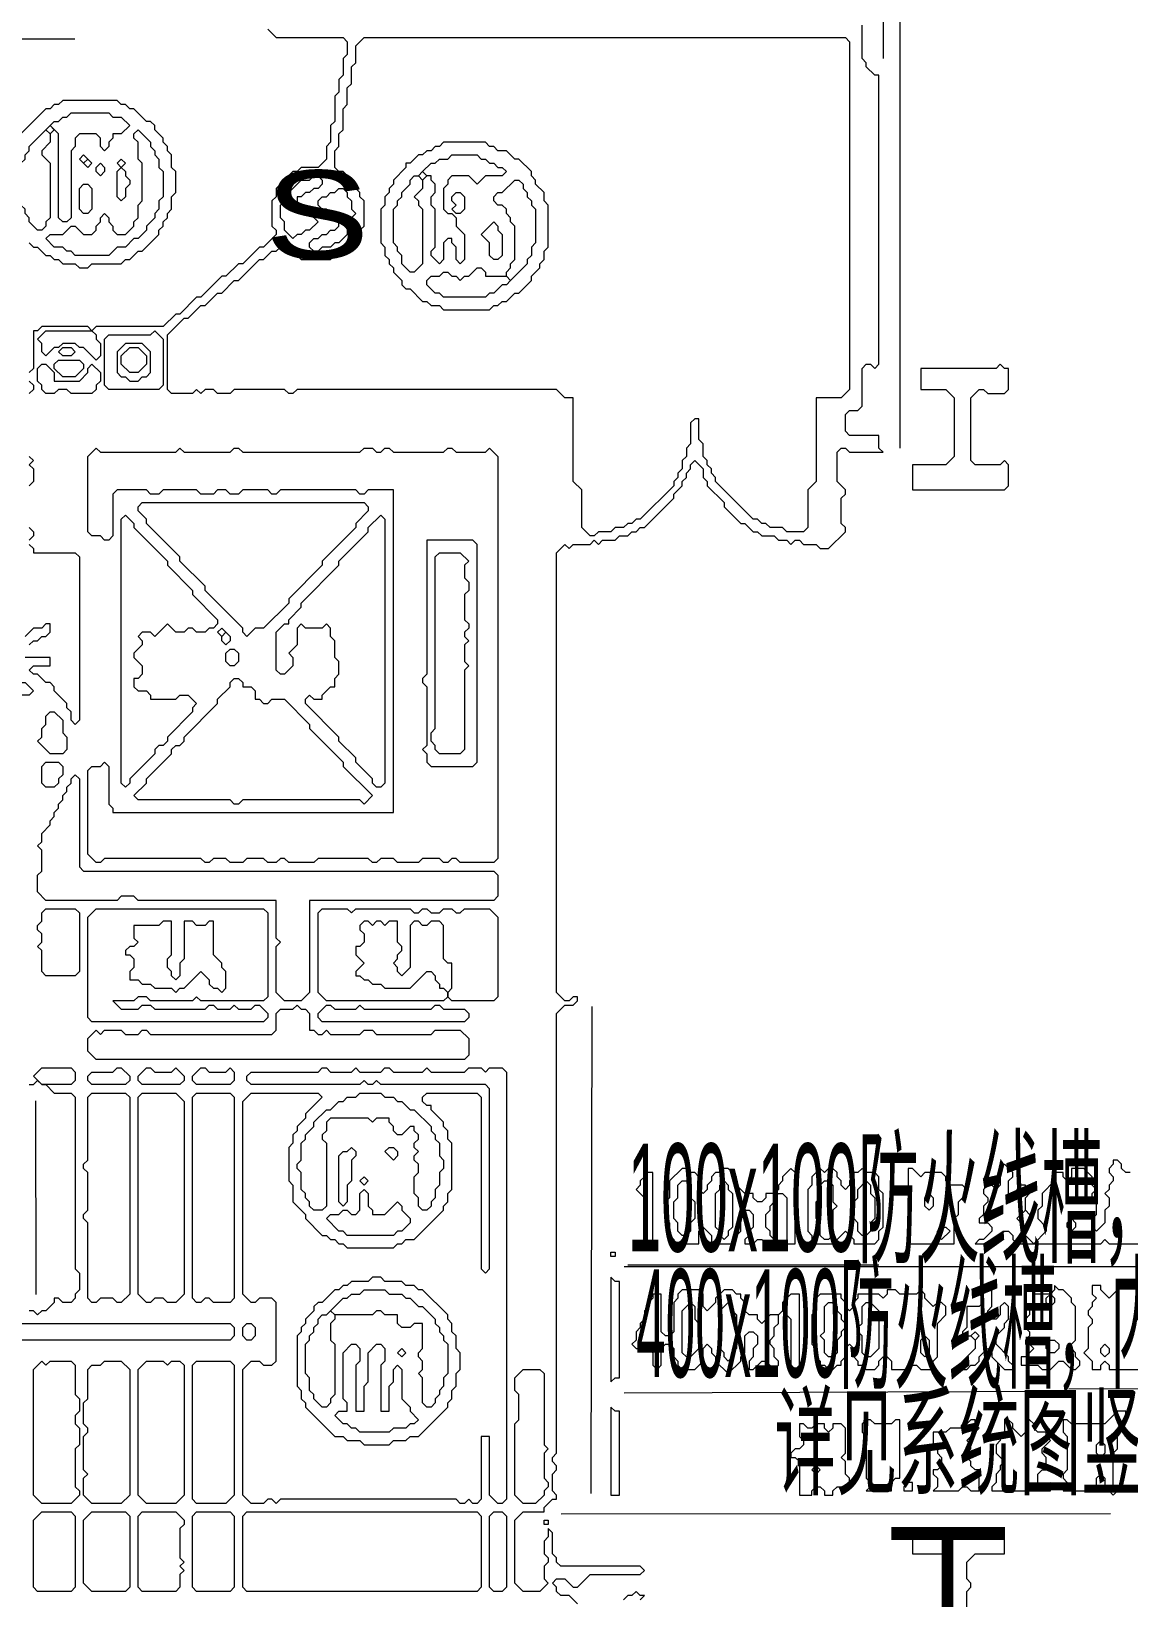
# Model space of a CAD drawing. Extents: x 20 to 3943, y 20 to 2783.
# Drawn here: x 2741.5 to 3003.7, y 1467.5 to 1841.5 of the extents above; entities that cross this region are included whole.
import ezdxf

# ---------------------------------------------------------------- set-up
doc = ezdxf.new("R2010")
doc.units = 0
for name, color, linetype, lineweight in [('OCR_TEXT', 6, 'Continuous', 0), ('RESIDUAL_GRAPHIC', 3, 'Continuous', 0), ('TRACE_STRAIGHT', 5, 'Continuous', 0), ('TRACE_TEXT_SYMBOL', 6, 'Continuous', 0)]:
    doc.layers.add(name, color=color, linetype=linetype, lineweight=lineweight)
doc.styles.add('wqy-unicode', font='wqy-unicode.lff')

msp = doc.modelspace()

# ---------------------------------------------------------------- linework, layer by layer
at = {"layer": 'RESIDUAL_GRAPHIC', "color": 3}
for points in [[(2798, 1842), (2800, 1840), (2816, 1840), (2817, 1839), (2817, 1836), (2816, 1835), (2816, 1831), (2815, 1830), (2815, 1827), (2814, 1826), (2814, 1820), (2813, 1819), (2813, 1815), (2812, 1814), (2812, 1811), (2810, 1809), (2806, 1809), (2805, 1808), (2804, 1808), (2800, 1804), (2800, 1802), (2799, 1801), (2799, 1795), (2800, 1794), (2800, 1793), (2797, 1790), (2796, 1790), (2792, 1786), (2791, 1786), (2788, 1783), (2787, 1783), (2782, 1778)], [(2936, 1731), (2936, 1732), (2934, 1734), (2934, 1741), (2935, 1742), (2936, 1742), (2937, 1741), (2945, 1741), (2944, 1742), (2944, 1745), (2937, 1745), (2936, 1746), (2936, 1750), (2937, 1751), (2939, 1751), (2940, 1752), (2940, 1761), (2941, 1762), (2942, 1762), (2943, 1761), (2944, 1762), (2944, 1831), (2943, 1831), (2941, 1833), (2941, 1834), (2940, 1835), (2940, 1843)], [(2782, 1755), (2781, 1756), (2780, 1755), (2775, 1755), (2774, 1756), (2774, 1769), (2778, 1773), (2779, 1773), (2782, 1776), (2783, 1776), (2786, 1779), (2787, 1779), (2790, 1782), (2791, 1782), (2796, 1787), (2797, 1787), (2799, 1789), (2800, 1789), (2801, 1790), (2802, 1790), (2804, 1788), (2805, 1788), (2806, 1787), (2813, 1787), (2814, 1788), (2816, 1788), (2818, 1790), (2818, 1791), (2820, 1793), (2820, 1794), (2821, 1795), (2821, 1801), (2820, 1802), (2820, 1803), (2819, 1804), (2819, 1805), (2816, 1808), (2815, 1808), (2814, 1809), (2814, 1813), (2815, 1814), (2815, 1817), (2816, 1818), (2816, 1823), (2817, 1824), (2817, 1828), (2818, 1829), (2818, 1833), (2819, 1834), (2819, 1838), (2821, 1840)], [(2821, 1840), (2936, 1840), (2937, 1839), (2937, 1756), (2935, 1754), (2929, 1754), (2929, 1734), (2927, 1732), (2927, 1723), (2926, 1722), (2922, 1722), (2921, 1723), (2918, 1723), (2917, 1724), (2916, 1724), (2915, 1725), (2914, 1725), (2905, 1734), (2905, 1735), (2904, 1736), (2904, 1737), (2903, 1738), (2903, 1739), (2902, 1740), (2902, 1743), (2901, 1744), (2901, 1749), (2900, 1749), (2899, 1748), (2899, 1743), (2898, 1742), (2898, 1740), (2897, 1739), (2897, 1737), (2896, 1736), (2896, 1735), (2895, 1734), (2895, 1733), (2887, 1725), (2886, 1725), (2885, 1724), (2884, 1724), (2883, 1723), (2881, 1723), (2880, 1722), (2877, 1722), (2876, 1721), (2875, 1721), (2873, 1723), (2873, 1732), (2871, 1734), (2871, 1754), (2869, 1754), (2867, 1756), (2805, 1756), (2804, 1755), (2803, 1755), (2802, 1756), (2790, 1756), (2789, 1755), (2786, 1755), (2785, 1756), (2783, 1756), (2782, 1755)], [(2782, 1778), (2781, 1778), (2777, 1774), (2776, 1774), (2773, 1771), (2757, 1771), (2756, 1770), (2755, 1771), (2744, 1771), (2743, 1770), (2742, 1770), (2742, 1761), (2741, 1760)], [(2741, 1758), (2742, 1757), (2742, 1756), (2741, 1755)], [(2741, 1740), (2742, 1739), (2741, 1738), (2742, 1737), (2742, 1734), (2741, 1733)], [(2757, 1742), (2758, 1741), (2776, 1741), (2777, 1742), (2778, 1741), (2789, 1741), (2790, 1742), (2791, 1742), (2792, 1741), (2820, 1741), (2821, 1742), (2823, 1742), (2824, 1741), (2825, 1741), (2826, 1742), (2827, 1742), (2828, 1741), (2840, 1741), (2841, 1742), (2842, 1742), (2843, 1741), (2850, 1741), (2851, 1742), (2853, 1740), (2853, 1644), (2852, 1643), (2844, 1643), (2843, 1644), (2842, 1644), (2841, 1643), (2840, 1643), (2839, 1644), (2835, 1644), (2834, 1643), (2829, 1643), (2828, 1644), (2825, 1644), (2824, 1643), (2823, 1643), (2822, 1644), (2810, 1644), (2809, 1643), (2803, 1643), (2802, 1644), (2801, 1644), (2800, 1643), (2798, 1643), (2797, 1644), (2793, 1644), (2792, 1643), (2789, 1643), (2788, 1644), (2785, 1644), (2784, 1643), (2783, 1643), (2782, 1644), (2759, 1644), (2758, 1643), (2757, 1643), (2755, 1645), (2755, 1665), (2756, 1666), (2758, 1666), (2759, 1667)], [(2759, 1667), (2760, 1666), (2760, 1657), (2761, 1656), (2761, 1655), (2828, 1655), (2828, 1732), (2822, 1732), (2821, 1731), (2820, 1731), (2819, 1732), (2801, 1732), (2800, 1731), (2799, 1731), (2798, 1732), (2792, 1732), (2791, 1731), (2789, 1731), (2788, 1732), (2786, 1732), (2785, 1731), (2782, 1731), (2781, 1732), (2773, 1732), (2772, 1731), (2770, 1731), (2769, 1732), (2762, 1732), (2761, 1731), (2761, 1721), (2760, 1720), (2759, 1720), (2758, 1721), (2756, 1721), (2755, 1722), (2755, 1740), (2757, 1742)], [(2867, 1498), (2867, 1499), (2866, 1500), (2866, 1501), (2867, 1502), (2867, 1607), (2869, 1609), (2871, 1609), (2872, 1610), (2872, 1611), (2871, 1611), (2870, 1610), (2869, 1610), (2867, 1612), (2867, 1717), (2869, 1719), (2870, 1718), (2871, 1719), (2875, 1719), (2876, 1720), (2877, 1719), (2878, 1720), (2881, 1720), (2882, 1721), (2884, 1721), (2885, 1722), (2886, 1722), (2887, 1723), (2888, 1723), (2895, 1730), (2895, 1731), (2897, 1733), (2897, 1734), (2898, 1735), (2898, 1736), (2899, 1737), (2899, 1738), (2900, 1739), (2902, 1737), (2902, 1735), (2903, 1734), (2903, 1733), (2907, 1729), (2907, 1728), (2911, 1724), (2912, 1724), (2914, 1722), (2915, 1722), (2916, 1721), (2919, 1721), (2920, 1720), (2922, 1720), (2923, 1719), (2924, 1720), (2925, 1720), (2926, 1719), (2929, 1719), (2930, 1718), (2932, 1718), (2936, 1722), (2936, 1723), (2935, 1724), (2935, 1730), (2936, 1731)], [(2741, 1723), (2742, 1722), (2742, 1721), (2741, 1720)], [(2741, 1719), (2742, 1718), (2742, 1717), (2752, 1717), (2753, 1716), (2753, 1677), (2752, 1676), (2751, 1677), (2751, 1679), (2750, 1680), (2750, 1681), (2747, 1684), (2747, 1685), (2746, 1686), (2745, 1686), (2743, 1688), (2742, 1688), (2741, 1689), (2742, 1690), (2746, 1690), (2746, 1692), (2740, 1692)], [(2741, 1695), (2742, 1696), (2743, 1696), (2744, 1697), (2745, 1697), (2746, 1698), (2746, 1700), (2745, 1700), (2744, 1699), (2742, 1699), (2740, 1697)], [(2810, 1631), (2811, 1632), (2817, 1632), (2818, 1631), (2819, 1632), (2832, 1632), (2833, 1631), (2834, 1631), (2835, 1632), (2836, 1632), (2837, 1631), (2839, 1631), (2840, 1632), (2842, 1632), (2843, 1631), (2844, 1631), (2845, 1632), (2851, 1632), (2853, 1630), (2853, 1611), (2852, 1610), (2842, 1610), (2841, 1611), (2841, 1612), (2842, 1613), (2842, 1619), (2841, 1619), (2840, 1620), (2840, 1628), (2839, 1629), (2837, 1629), (2836, 1628), (2835, 1628), (2834, 1629), (2833, 1629), (2832, 1628), (2832, 1618), (2830, 1616), (2829, 1617), (2829, 1618), (2828, 1619), (2829, 1620), (2829, 1621), (2830, 1622), (2830, 1623), (2829, 1624), (2829, 1629), (2827, 1629), (2826, 1628), (2825, 1629), (2824, 1629), (2823, 1628), (2822, 1629), (2821, 1629), (2820, 1628), (2820, 1627), (2821, 1626), (2821, 1624), (2820, 1623), (2819, 1623), (2819, 1621), (2821, 1619), (2819, 1617), (2819, 1616)], [(2819, 1616), (2820, 1616), (2821, 1615), (2822, 1615), (2823, 1614), (2825, 1614), (2826, 1613), (2832, 1613), (2836, 1617), (2837, 1617), (2838, 1616), (2838, 1615), (2839, 1614), (2839, 1613), (2840, 1613), (2841, 1612), (2841, 1611), (2840, 1610), (2812, 1610), (2810, 1612), (2810, 1631)], [(2810, 1593), (2811, 1594), (2812, 1594), (2813, 1593), (2818, 1593), (2819, 1594), (2820, 1593), (2825, 1593), (2826, 1594), (2827, 1594), (2828, 1593), (2835, 1593), (2836, 1594), (2837, 1593), (2845, 1593), (2846, 1594), (2849, 1594), (2850, 1593), (2851, 1594), (2854, 1594), (2855, 1593), (2855, 1491), (2854, 1490), (2853, 1490), (2851, 1492), (2851, 1506), (2849, 1506), (2849, 1491), (2848, 1490), (2847, 1490), (2846, 1491), (2845, 1490), (2844, 1490), (2843, 1491), (2801, 1491), (2800, 1490), (2799, 1491), (2798, 1491), (2797, 1490), (2794, 1490), (2792, 1492), (2792, 1522), (2794, 1524), (2796, 1524), (2797, 1523), (2799, 1523), (2800, 1524), (2800, 1538), (2799, 1539), (2796, 1539), (2795, 1538), (2794, 1538), (2792, 1540), (2792, 1586), (2794, 1588), (2810, 1588), (2811, 1587), (2807, 1583), (2807, 1582), (2805, 1580), (2805, 1579), (2804, 1578), (2804, 1576), (2803, 1575)], [(2741, 1590), (2742, 1590), (2743, 1591), (2744, 1590), (2745, 1590), (2747, 1588), (2751, 1588), (2752, 1587), (2752, 1546), (2753, 1545), (2753, 1541), (2752, 1540), (2752, 1539), (2751, 1538), (2749, 1538), (2748, 1539), (2747, 1539), (2747, 1538), (2745, 1536), (2744, 1536), (2743, 1535), (2742, 1536), (2741, 1536)], [(2803, 1575), (2803, 1567), (2804, 1566), (2804, 1562), (2807, 1559), (2807, 1558), (2811, 1554), (2812, 1554), (2813, 1553), (2814, 1553), (2815, 1552), (2816, 1552), (2817, 1551), (2828, 1551), (2829, 1552), (2830, 1552), (2831, 1553), (2833, 1553), (2840, 1560), (2840, 1561), (2841, 1562), (2841, 1564), (2842, 1565), (2842, 1576), (2841, 1577), (2841, 1579), (2840, 1580), (2840, 1581), (2837, 1584), (2837, 1585), (2836, 1585), (2835, 1586), (2835, 1587), (2836, 1588), (2848, 1588), (2849, 1587), (2849, 1546), (2850, 1545), (2851, 1546), (2851, 1589), (2850, 1590), (2825, 1590), (2824, 1591), (2823, 1590), (2822, 1590), (2821, 1591), (2820, 1590), (2794, 1590), (2793, 1591), (2793, 1592), (2794, 1593), (2810, 1593)], [(2806, 1565), (2806, 1569), (2805, 1570), (2805, 1571), (2806, 1572), (2806, 1576), (2807, 1577), (2807, 1578), (2809, 1580), (2809, 1581), (2812, 1584), (2813, 1584), (2815, 1586), (2816, 1586), (2817, 1587), (2819, 1587)], [(2819, 1587), (2820, 1588), (2825, 1588), (2826, 1587), (2828, 1587), (2829, 1586), (2830, 1586), (2832, 1584), (2833, 1584), (2837, 1580), (2837, 1579), (2838, 1578), (2838, 1577), (2839, 1576), (2839, 1573), (2840, 1572), (2840, 1570), (2839, 1569), (2839, 1566), (2838, 1565), (2838, 1563), (2837, 1562), (2837, 1561), (2836, 1560), (2835, 1560), (2834, 1561), (2834, 1563), (2833, 1564), (2833, 1568), (2834, 1569), (2834, 1571), (2833, 1572), (2833, 1573), (2834, 1574), (2833, 1575), (2833, 1576), (2834, 1577), (2834, 1578), (2833, 1579), (2833, 1580), (2832, 1580), (2830, 1578), (2829, 1578), (2828, 1579), (2828, 1580), (2827, 1581), (2827, 1582), (2824, 1582), (2823, 1581), (2822, 1582), (2813, 1582), (2812, 1581), (2812, 1579), (2811, 1578), (2811, 1577), (2812, 1576), (2812, 1561), (2811, 1560), (2809, 1560), (2808, 1561), (2808, 1562), (2807, 1563), (2807, 1564), (2806, 1565)], [(2739, 1533), (2789, 1533), (2790, 1532), (2790, 1530), (2789, 1529), (2655, 1529)], [(2872, 1466), (2870, 1468), (2868, 1468), (2867, 1469), (2867, 1470), (2866, 1471), (2867, 1472), (2869, 1472), (2871, 1470), (2872, 1470), (2875, 1473), (2887, 1473), (2888, 1474), (2887, 1475), (2868, 1475), (2867, 1476), (2867, 1477), (2866, 1478), (2866, 1483), (2865, 1484), (2865, 1482), (2864, 1481), (2864, 1478), (2865, 1477), (2865, 1476), (2864, 1475), (2864, 1472), (2865, 1471), (2863, 1469), (2859, 1469), (2857, 1471), (2857, 1486), (2859, 1488), (2864, 1488), (2864, 1489), (2866, 1491), (2867, 1491), (2867, 1492), (2866, 1493), (2866, 1497), (2867, 1498)], [(2887, 1467), (2888, 1468), (2887, 1468), (2886, 1469), (2885, 1468), (2884, 1468), (2883, 1467)]]:
    msp.add_lwpolyline(points, dxfattribs=at)
for points in [[(2808, 1806), (2809, 1807), (2810, 1807), (2811, 1806), (2811, 1805), (2810, 1804), (2809, 1804), (2808, 1803), (2807, 1803), (2806, 1802), (2805, 1802), (2805, 1799), (2806, 1799), (2807, 1798), (2808, 1798), (2810, 1796), (2808, 1794), (2807, 1794), (2806, 1793), (2805, 1793), (2804, 1792), (2802, 1794), (2802, 1796), (2801, 1797), (2801, 1800), (2802, 1801), (2802, 1802), (2806, 1806)], [(2814, 1803), (2815, 1804), (2816, 1804), (2817, 1803), (2817, 1802), (2818, 1801), (2818, 1799), (2819, 1798), (2818, 1797), (2818, 1795), (2817, 1794), (2817, 1793), (2815, 1791), (2814, 1791), (2813, 1790), (2811, 1790), (2810, 1789), (2809, 1789), (2808, 1790), (2808, 1791), (2809, 1792), (2810, 1792), (2811, 1793), (2812, 1793), (2813, 1794), (2814, 1794), (2815, 1795), (2815, 1797), (2814, 1798), (2813, 1798), (2812, 1799), (2811, 1799), (2810, 1800), (2810, 1801), (2811, 1802), (2812, 1802), (2813, 1803)], [(2745, 1770), (2756, 1770), (2757, 1769), (2757, 1768), (2758, 1767), (2758, 1764), (2757, 1763), (2754, 1766), (2753, 1766), (2752, 1767), (2749, 1767), (2748, 1766), (2747, 1766), (2745, 1764), (2744, 1765), (2744, 1767), (2743, 1768)], [(2770, 1769), (2771, 1770), (2773, 1768), (2773, 1757), (2772, 1756), (2760, 1756), (2759, 1757), (2759, 1768), (2760, 1769)], [(2748, 1765), (2749, 1766), (2751, 1766), (2752, 1765), (2751, 1764), (2749, 1764)], [(2743, 1761), (2744, 1762), (2745, 1762), (2747, 1760), (2747, 1758), (2753, 1758), (2755, 1760), (2755, 1761), (2756, 1762), (2758, 1760), (2758, 1758), (2757, 1757), (2757, 1756), (2756, 1755), (2751, 1755), (2750, 1756), (2748, 1756), (2747, 1755), (2745, 1755), (2744, 1756), (2744, 1757), (2743, 1758)], [(2747, 1762), (2748, 1763), (2753, 1763), (2754, 1762), (2754, 1761), (2752, 1759), (2749, 1759), (2747, 1761)], [(2767, 1728), (2768, 1729), (2821, 1729), (2822, 1728), (2822, 1727), (2819, 1724), (2819, 1723), (2811, 1715), (2811, 1714), (2803, 1706), (2803, 1705), (2797, 1699), (2795, 1699), (2793, 1697), (2792, 1698), (2792, 1699), (2783, 1708), (2783, 1709), (2777, 1715), (2777, 1716), (2769, 1724), (2769, 1725), (2767, 1727)], [(2763, 1725), (2764, 1726), (2766, 1724), (2766, 1723), (2774, 1715), (2774, 1714), (2780, 1708), (2780, 1707), (2786, 1701), (2786, 1700), (2785, 1699), (2784, 1699), (2783, 1698), (2781, 1698), (2780, 1699), (2779, 1699), (2778, 1698), (2776, 1698), (2774, 1700), (2771, 1697), (2770, 1698), (2768, 1698), (2767, 1697), (2768, 1696), (2768, 1695), (2766, 1693), (2766, 1692), (2768, 1690), (2768, 1688), (2767, 1687), (2766, 1687), (2766, 1685), (2767, 1684), (2769, 1684), (2770, 1683), (2770, 1682), (2776, 1682), (2777, 1683), (2779, 1683), (2781, 1681), (2780, 1680), (2780, 1679), (2774, 1673), (2774, 1672), (2773, 1671), (2772, 1671), (2771, 1670), (2771, 1669), (2765, 1663), (2765, 1662), (2764, 1661), (2763, 1662)], [(2825, 1726), (2826, 1725), (2826, 1662), (2825, 1661), (2824, 1661), (2823, 1662), (2823, 1663), (2819, 1667), (2819, 1668), (2815, 1672), (2815, 1673), (2807, 1681), (2807, 1682), (2808, 1683), (2809, 1682), (2811, 1682), (2811, 1683), (2813, 1685), (2814, 1685), (2814, 1687), (2815, 1688), (2815, 1691), (2814, 1692), (2814, 1696), (2813, 1697), (2813, 1699), (2812, 1700), (2811, 1699), (2807, 1699), (2806, 1700), (2805, 1699), (2805, 1695), (2803, 1693), (2804, 1692), (2804, 1690), (2802, 1688), (2801, 1688), (2800, 1689), (2800, 1698), (2802, 1700), (2803, 1700), (2803, 1701), (2806, 1704), (2806, 1705), (2815, 1714), (2815, 1715), (2822, 1722), (2822, 1723)], [(2786, 1698), (2787, 1699), (2788, 1698), (2787, 1697)], [(2787, 1697), (2788, 1698), (2789, 1697), (2789, 1696), (2788, 1695), (2787, 1696)], [(2788, 1693), (2789, 1694), (2790, 1694), (2791, 1693), (2791, 1691), (2790, 1690), (2789, 1690), (2788, 1691)], [(2736, 1686), (2737, 1687), (2738, 1687), (2739, 1686), (2740, 1686), (2742, 1684), (2741, 1683), (2739, 1683), (2738, 1682), (2736, 1684)], [(2789, 1686), (2790, 1687), (2791, 1687), (2792, 1686), (2792, 1685), (2794, 1685), (2795, 1684), (2795, 1682), (2796, 1682), (2797, 1681), (2798, 1681), (2799, 1682), (2802, 1682), (2808, 1676), (2808, 1675), (2816, 1667), (2816, 1666), (2823, 1659), (2821, 1657), (2820, 1658), (2792, 1658), (2791, 1657), (2790, 1657), (2789, 1658), (2767, 1658), (2766, 1659), (2769, 1662), (2769, 1663), (2775, 1669), (2775, 1670), (2776, 1671), (2777, 1671), (2778, 1672), (2778, 1673), (2786, 1681), (2786, 1682), (2789, 1685)], [(2745, 1678), (2746, 1679), (2747, 1679), (2749, 1677), (2749, 1674), (2750, 1673), (2750, 1670), (2749, 1669), (2746, 1669), (2743, 1672), (2744, 1673), (2744, 1675), (2745, 1676)], [(2744, 1666), (2745, 1667), (2748, 1667), (2749, 1666), (2749, 1664), (2748, 1663), (2748, 1662), (2747, 1661), (2745, 1661), (2744, 1662)], [(2751, 1663), (2752, 1664), (2753, 1663), (2753, 1642), (2754, 1641), (2852, 1641), (2853, 1640), (2853, 1635), (2852, 1634), (2808, 1634), (2808, 1612), (2806, 1610), (2802, 1610), (2800, 1612), (2800, 1623), (2801, 1624), (2800, 1625), (2800, 1634), (2767, 1634), (2766, 1635), (2763, 1635), (2762, 1634), (2745, 1634), (2743, 1636), (2743, 1640), (2744, 1641), (2744, 1646), (2743, 1647), (2744, 1648), (2744, 1650), (2746, 1652), (2746, 1653), (2747, 1654), (2747, 1655), (2748, 1656), (2748, 1657), (2749, 1658), (2749, 1659), (2750, 1660), (2750, 1661), (2751, 1662)], [(2744, 1631), (2745, 1632), (2752, 1632), (2753, 1631), (2753, 1617), (2752, 1616), (2745, 1616), (2744, 1617), (2744, 1622), (2743, 1623), (2744, 1624), (2744, 1626), (2743, 1627), (2743, 1628), (2744, 1629)], [(2757, 1632), (2797, 1632), (2798, 1631), (2798, 1611), (2797, 1610), (2782, 1610), (2781, 1611), (2780, 1610), (2770, 1610), (2769, 1611), (2767, 1611), (2766, 1610), (2761, 1610), (2763, 1608), (2767, 1608), (2768, 1609), (2770, 1609), (2771, 1608), (2783, 1608), (2784, 1609), (2785, 1609), (2786, 1608), (2789, 1608), (2790, 1609), (2791, 1608), (2794, 1608), (2795, 1609), (2796, 1609), (2798, 1607), (2798, 1606), (2797, 1605), (2756, 1605), (2755, 1606), (2755, 1630)], [(2804, 1608), (2805, 1609), (2806, 1608), (2807, 1608), (2808, 1607), (2808, 1603), (2809, 1603), (2810, 1602), (2811, 1602), (2812, 1603), (2813, 1602), (2820, 1602), (2821, 1603), (2823, 1603), (2824, 1602), (2837, 1602), (2838, 1603), (2844, 1603), (2846, 1601), (2846, 1597), (2845, 1596), (2757, 1596), (2755, 1598), (2755, 1601), (2757, 1603), (2758, 1602), (2759, 1603), (2763, 1603), (2764, 1602), (2767, 1602), (2768, 1603), (2769, 1603), (2770, 1602), (2799, 1602), (2800, 1603), (2800, 1607), (2801, 1608)], [(2812, 1609), (2813, 1609), (2814, 1608), (2819, 1608), (2820, 1609), (2821, 1608), (2837, 1608), (2838, 1609), (2839, 1609), (2840, 1608), (2845, 1608), (2846, 1607), (2846, 1606), (2845, 1605), (2811, 1605), (2810, 1606), (2810, 1607)], [(2744, 1594), (2751, 1594), (2752, 1593), (2752, 1591), (2751, 1590), (2744, 1590), (2742, 1592)], [(2761, 1593), (2762, 1594), (2763, 1594), (2765, 1592), (2765, 1591), (2764, 1590), (2756, 1590), (2755, 1591), (2755, 1592), (2756, 1593)], [(2769, 1594), (2770, 1594), (2771, 1593), (2775, 1593), (2776, 1594), (2778, 1592), (2778, 1591), (2777, 1590), (2768, 1590), (2767, 1591), (2767, 1592)], [(2782, 1594), (2783, 1594), (2784, 1593), (2788, 1593), (2789, 1594), (2790, 1593), (2790, 1591), (2789, 1590), (2781, 1590), (2780, 1591), (2780, 1592)], [(2755, 1587), (2756, 1588), (2764, 1588), (2765, 1587), (2765, 1540), (2763, 1538), (2762, 1538), (2761, 1539), (2758, 1539), (2757, 1538), (2756, 1538), (2755, 1539), (2755, 1557), (2754, 1558), (2754, 1559), (2755, 1560), (2755, 1569), (2754, 1570), (2754, 1571), (2755, 1572)], [(2767, 1587), (2768, 1588), (2776, 1588), (2778, 1586), (2778, 1540), (2776, 1538), (2774, 1538), (2773, 1539), (2771, 1539), (2770, 1538), (2769, 1538), (2767, 1540)], [(2780, 1587), (2781, 1588), (2789, 1588), (2790, 1587), (2790, 1539), (2789, 1538), (2785, 1538), (2784, 1539), (2783, 1539), (2782, 1538), (2781, 1538), (2780, 1539)], [(2817, 1574), (2818, 1575), (2819, 1574), (2819, 1573), (2818, 1572), (2818, 1567), (2817, 1566), (2817, 1562), (2816, 1561), (2815, 1562), (2815, 1573), (2816, 1574)], [(2826, 1574), (2827, 1575), (2828, 1575), (2829, 1574), (2829, 1573), (2828, 1572)], [(2820, 1567), (2821, 1568), (2822, 1567), (2821, 1566)], [(2820, 1564), (2821, 1565), (2822, 1564), (2822, 1561), (2823, 1560), (2823, 1559), (2826, 1559), (2829, 1562), (2830, 1561), (2830, 1560), (2832, 1558), (2832, 1557), (2830, 1555), (2829, 1555), (2828, 1554), (2817, 1554), (2816, 1555), (2815, 1555), (2812, 1558), (2813, 1559), (2815, 1559), (2816, 1560), (2817, 1560), (2818, 1559), (2819, 1559), (2820, 1560)], [(2792, 1532), (2793, 1533), (2794, 1533), (2795, 1532), (2795, 1530), (2794, 1529), (2793, 1529), (2792, 1530)], [(2744, 1524), (2745, 1523), (2746, 1524), (2751, 1524), (2752, 1523), (2752, 1516), (2753, 1515), (2753, 1512), (2752, 1511), (2752, 1509), (2753, 1508), (2753, 1504), (2752, 1503), (2752, 1494), (2753, 1493), (2753, 1492), (2751, 1490), (2744, 1490), (2742, 1492), (2742, 1522)], [(2758, 1523), (2759, 1524), (2763, 1524), (2765, 1522), (2765, 1492), (2763, 1490), (2756, 1490), (2754, 1492), (2754, 1496), (2755, 1497), (2754, 1498), (2754, 1506), (2755, 1507), (2755, 1508), (2754, 1509), (2754, 1514), (2755, 1515), (2755, 1522), (2756, 1523)], [(2769, 1524), (2773, 1524), (2774, 1523), (2775, 1524), (2777, 1524), (2778, 1523), (2778, 1492), (2776, 1490), (2769, 1490), (2767, 1492), (2767, 1522)], [(2780, 1523), (2781, 1524), (2789, 1524), (2790, 1523), (2790, 1492), (2788, 1490), (2781, 1490), (2780, 1491)], [(2859, 1522), (2863, 1522), (2864, 1521), (2864, 1504), (2865, 1503), (2864, 1502), (2864, 1496), (2865, 1495), (2865, 1494), (2864, 1493), (2864, 1492), (2862, 1490), (2859, 1490), (2857, 1492), (2857, 1509), (2858, 1510), (2858, 1516), (2857, 1517), (2857, 1520)], [(2744, 1488), (2751, 1488), (2752, 1487), (2752, 1470), (2751, 1469), (2743, 1469), (2742, 1470), (2742, 1486)], [(2756, 1488), (2764, 1488), (2765, 1487), (2765, 1470), (2764, 1469), (2756, 1469), (2754, 1471), (2754, 1486)], [(2767, 1487), (2768, 1488), (2776, 1488), (2778, 1486), (2778, 1485), (2777, 1484), (2777, 1477), (2778, 1476), (2777, 1475), (2778, 1474), (2777, 1473), (2777, 1470), (2776, 1469), (2768, 1469), (2767, 1470)], [(2780, 1487), (2781, 1488), (2789, 1488), (2790, 1487), (2790, 1470), (2789, 1469), (2781, 1469), (2780, 1470)], [(2792, 1487), (2793, 1488), (2848, 1488), (2849, 1487), (2849, 1470), (2848, 1469), (2793, 1469), (2792, 1470)], [(2851, 1487), (2852, 1488), (2854, 1488), (2855, 1487), (2855, 1470), (2854, 1469), (2852, 1469), (2851, 1470)]]:
    msp.add_lwpolyline(points, close=True, dxfattribs=at)
at = {"layer": 'TRACE_STRAIGHT', "color": 5}
for p, q in [((2949, 2119), (2949, 1742)), ((2945, 1944), (2945, 1835)), ((2540.62, 1839.68), (2751.88, 1839.71)), ((2875.3, 1492.37), (2875.51, 1608.63)), ((2742.53, 1586.13), (2742.56, 1539.87)), ((2883.12, 1546.56), (3160.63, 1546.59)), ((2884, 1547), (2944, 1547)), ((2883.13, 1516.43), (2988.13, 1516.8)), ((2989.37, 1517.39), (3153.13, 1517.52)), ((2868.13, 1487.49), (2999.38, 1487.59))]:
    msp.add_line(p, q, dxfattribs=at)
at = {"layer": 'TRACE_TEXT_SYMBOL', "color": 6}
for points in [[(2741, 1791), (2742, 1790), (2743, 1790), (2745, 1788), (2746, 1788), (2747, 1787), (2748, 1787), (2749, 1786), (2752, 1786), (2753, 1785), (2755, 1785), (2756, 1786), (2763, 1786), (2764, 1787), (2765, 1787), (2767, 1789), (2768, 1789), (2772, 1793), (2772, 1794), (2773, 1795), (2773, 1796), (2774, 1797), (2774, 1798), (2775, 1799), (2775, 1802), (2776, 1803), (2776, 1808), (2775, 1809), (2775, 1812), (2774, 1813), (2774, 1814), (2773, 1815), (2773, 1816), (2771, 1818), (2771, 1819), (2770, 1820), (2769, 1820), (2766, 1823), (2765, 1823), (2764, 1824), (2763, 1824), (2762, 1825), (2749, 1825), (2748, 1824), (2747, 1824), (2746, 1823), (2745, 1823), (2739, 1817)], [(3000, 1572), (3000, 1571), (2999, 1570), (2999, 1569), (3000, 1568), (3000, 1567), (2999, 1566), (2999, 1565), (2998, 1564), (2999, 1563), (2999, 1561), (2998, 1560), (2998, 1557), (2996, 1555), (2995, 1556), (2995, 1558), (2996, 1559), (2996, 1562), (2995, 1563), (2995, 1564), (2996, 1565), (2995, 1566), (2995, 1568), (2993, 1570), (2990, 1570), (2990, 1568), (2989, 1567), (2988, 1568), (2988, 1569), (2986, 1569), (2986, 1567), (2983, 1564), (2983, 1561), (2982, 1560), (2982, 1558), (2984, 1556), (2984, 1555), (2981, 1552), (2978, 1555), (2978, 1557), (2977, 1558), (2979, 1560), (2980, 1559), (2979, 1560), (2979, 1563), (2980, 1564), (2979, 1565), (2979, 1566), (2978, 1566), (2977, 1565), (2977, 1564), (2976, 1563), (2975, 1564), (2975, 1567), (2976, 1568), (2976, 1569), (2974, 1571), (2973, 1570), (2973, 1566), (2972, 1565), (2971, 1566), (2970, 1566), (2969, 1565), (2969, 1564)], [(3004, 1569), (3003, 1569), (3002, 1570), (3002, 1571), (3001, 1572), (3000, 1572)], [(2897, 1570), (2894, 1567), (2894, 1563), (2893, 1562), (2893, 1558), (2894, 1557), (2894, 1554), (2895, 1553), (2895, 1552), (2901, 1552), (2901, 1555), (2902, 1556), (2904, 1554), (2904, 1552), (2909, 1552), (2910, 1553), (2910, 1554), (2911, 1555), (2911, 1559), (2912, 1560), (2913, 1560), (2914, 1559), (2914, 1556), (2913, 1555), (2913, 1554), (2912, 1553), (2912, 1552), (2914, 1552), (2915, 1553), (2916, 1553), (2917, 1552), (2919, 1552), (2919, 1553), (2918, 1554), (2918, 1555), (2917, 1556), (2917, 1559), (2918, 1560), (2918, 1561), (2919, 1562), (2919, 1563), (2920, 1564), (2921, 1564), (2922, 1563), (2922, 1552), (2924, 1552), (2924, 1569), (2923, 1570), (2921, 1568), (2921, 1567), (2920, 1566), (2920, 1565), (2919, 1564), (2917, 1564), (2917, 1563), (2916, 1562), (2915, 1562), (2914, 1563), (2914, 1564), (2912, 1564), (2910, 1566), (2910, 1568), (2908, 1570), (2907, 1570)], [(2907, 1570), (2906, 1569), (2905, 1569), (2904, 1568), (2904, 1567), (2903, 1566), (2903, 1565), (2902, 1564), (2901, 1565), (2901, 1568), (2900, 1569), (2899, 1569), (2898, 1570), (2897, 1570)], [(2969, 1564), (2970, 1563), (2970, 1562), (2969, 1561), (2969, 1559), (2968, 1558), (2968, 1557), (2970, 1557), (2971, 1556), (2971, 1555), (2969, 1553), (2968, 1553), (2967, 1552), (2972, 1552), (2973, 1553), (2973, 1554), (2974, 1555), (2975, 1555), (2976, 1554), (2976, 1553), (2977, 1552), (2997, 1552), (2998, 1553), (2999, 1552), (3010, 1552)], [(2897, 1541), (2896, 1540), (2896, 1539), (2895, 1538), (2895, 1531), (2894, 1530), (2893, 1530), (2892, 1531), (2892, 1540), (2890, 1540), (2890, 1539), (2889, 1538), (2889, 1537), (2888, 1536), (2888, 1534), (2887, 1533), (2887, 1532), (2886, 1531), (2886, 1529), (2885, 1528), (2886, 1527), (2889, 1527), (2890, 1526), (2890, 1523), (2891, 1522), (2892, 1523), (2892, 1527), (2893, 1528), (2894, 1528), (2895, 1527), (2895, 1525), (2896, 1524), (2896, 1523), (2897, 1522), (2900, 1522), (2902, 1524), (2902, 1527), (2903, 1528), (2904, 1527), (2904, 1526), (2905, 1525), (2905, 1524), (2908, 1521), (2911, 1524), (2911, 1525), (2912, 1526), (2912, 1530), (2913, 1531), (2914, 1531), (2915, 1530), (2915, 1528), (2914, 1527), (2914, 1525), (2913, 1524), (2913, 1522), (2914, 1522), (2916, 1524), (2917, 1524), (2919, 1522), (2920, 1523), (2920, 1524), (2919, 1525), (2919, 1527), (2918, 1528)], [(2918, 1528), (2918, 1529), (2919, 1530), (2919, 1532), (2920, 1533), (2920, 1535), (2921, 1536), (2923, 1534), (2923, 1523), (2924, 1522), (2925, 1523), (2925, 1540), (2923, 1540), (2921, 1538), (2921, 1536), (2920, 1535), (2918, 1535), (2916, 1533), (2915, 1534), (2915, 1535), (2913, 1535), (2912, 1536), (2912, 1538), (2911, 1539), (2911, 1540), (2910, 1540), (2909, 1541), (2907, 1541), (2905, 1539), (2905, 1538), (2903, 1536), (2902, 1537), (2902, 1540), (2901, 1541), (2897, 1541)], [(3004, 1542), (3001, 1542), (3001, 1541), (2999, 1539), (2997, 1541), (2997, 1542), (2995, 1542), (2995, 1540), (2996, 1539), (2995, 1538), (2995, 1537), (2994, 1536), (2994, 1535), (2995, 1534), (2995, 1533), (2994, 1532), (2994, 1527), (2993, 1526), (2995, 1524), (2995, 1522), (2997, 1522), (2997, 1523), (2998, 1524), (2999, 1523), (2999, 1522), (3006, 1522)]]:
    msp.add_lwpolyline(points, dxfattribs=at)
for points in [[(2750, 1821), (2751, 1822), (2760, 1822), (2761, 1821), (2763, 1821), (2765, 1819), (2763, 1817), (2761, 1817), (2761, 1816), (2760, 1815), (2760, 1814), (2759, 1813), (2758, 1814), (2758, 1816), (2757, 1817), (2753, 1817), (2752, 1816), (2752, 1814), (2751, 1813), (2751, 1797), (2750, 1796), (2749, 1796), (2748, 1797), (2748, 1817), (2746, 1819), (2747, 1820), (2748, 1820), (2749, 1821)], [(2745, 1818), (2746, 1817), (2746, 1815), (2744, 1813), (2744, 1812), (2746, 1810), (2746, 1797), (2745, 1796), (2745, 1795), (2744, 1794), (2743, 1794), (2741, 1796), (2741, 1797), (2740, 1798), (2740, 1799), (2739, 1800), (2739, 1810), (2740, 1811), (2740, 1812), (2741, 1813), (2741, 1814)], [(2745, 1818), (2746, 1819), (2747, 1818), (2746, 1817)], [(2766, 1817), (2767, 1818), (2770, 1815), (2770, 1814), (2771, 1813), (2771, 1812), (2772, 1811), (2772, 1809), (2773, 1808), (2773, 1802), (2772, 1801), (2772, 1799), (2771, 1798), (2771, 1797), (2769, 1795), (2769, 1794), (2767, 1792), (2766, 1792), (2764, 1790), (2762, 1790), (2760, 1788), (2752, 1788), (2751, 1789), (2750, 1789), (2749, 1790), (2747, 1790), (2745, 1792), (2746, 1793), (2749, 1793), (2751, 1795), (2752, 1795), (2754, 1793), (2756, 1793), (2757, 1794), (2757, 1795), (2758, 1796), (2758, 1797), (2759, 1798), (2760, 1797), (2760, 1796), (2761, 1795), (2761, 1794), (2762, 1793), (2764, 1793), (2766, 1795), (2766, 1796), (2767, 1797), (2767, 1800), (2768, 1801), (2768, 1810), (2767, 1811), (2767, 1815), (2766, 1816)], [(2840, 1815), (2839, 1814), (2838, 1814), (2837, 1813), (2836, 1813), (2835, 1812), (2834, 1812), (2832, 1810), (2831, 1810), (2831, 1809), (2828, 1806), (2828, 1805), (2827, 1804), (2827, 1803), (2826, 1802), (2826, 1800), (2825, 1799), (2825, 1791), (2826, 1790), (2826, 1788), (2827, 1787), (2827, 1786), (2828, 1785), (2828, 1784), (2830, 1782), (2830, 1781), (2831, 1780), (2832, 1780), (2835, 1777), (2836, 1777), (2837, 1776), (2839, 1776), (2840, 1775), (2851, 1775), (2852, 1776), (2853, 1776), (2854, 1777), (2855, 1777), (2857, 1779), (2858, 1779), (2861, 1782), (2861, 1783), (2863, 1785), (2863, 1786), (2864, 1787), (2864, 1789), (2865, 1790), (2865, 1800), (2864, 1801), (2864, 1803), (2862, 1805), (2862, 1806), (2861, 1807), (2861, 1808), (2858, 1811), (2857, 1811), (2855, 1813), (2853, 1813), (2852, 1814), (2851, 1814), (2850, 1815)], [(2753, 1811), (2754, 1812), (2755, 1811), (2754, 1810)], [(2754, 1810), (2755, 1811), (2756, 1810), (2755, 1809)], [(2762, 1810), (2763, 1811), (2764, 1810), (2763, 1809)], [(2841, 1811), (2842, 1812), (2848, 1812), (2849, 1811), (2850, 1811), (2851, 1810), (2852, 1810), (2853, 1809), (2854, 1809), (2855, 1808), (2854, 1807), (2850, 1807), (2848, 1805), (2846, 1807), (2842, 1807), (2841, 1806), (2841, 1805), (2840, 1804), (2840, 1799), (2841, 1798), (2842, 1798), (2843, 1797), (2843, 1795), (2845, 1793), (2845, 1787), (2844, 1786), (2843, 1787), (2843, 1790), (2842, 1791), (2842, 1792), (2841, 1792), (2840, 1791), (2840, 1787), (2839, 1786), (2837, 1788), (2837, 1789), (2838, 1790), (2838, 1799), (2837, 1800), (2837, 1802), (2838, 1803), (2838, 1805), (2837, 1806), (2837, 1807), (2836, 1807), (2835, 1808), (2837, 1810), (2838, 1810), (2839, 1811)], [(2757, 1809), (2758, 1810), (2759, 1809), (2759, 1808), (2758, 1807), (2757, 1808)], [(2762, 1808), (2763, 1809), (2764, 1808), (2764, 1807), (2765, 1806), (2765, 1805), (2764, 1804), (2764, 1802), (2763, 1801), (2762, 1802)], [(2832, 1806), (2833, 1807), (2834, 1807), (2835, 1806), (2835, 1804), (2833, 1802), (2834, 1801), (2834, 1800), (2835, 1799), (2835, 1786), (2833, 1784), (2832, 1784), (2830, 1786), (2830, 1788), (2829, 1789), (2829, 1790), (2828, 1791), (2828, 1799), (2829, 1800), (2829, 1801), (2830, 1802), (2830, 1803), (2832, 1805)], [(2834, 1807), (2835, 1808), (2836, 1807), (2835, 1806)], [(2753, 1804), (2754, 1805), (2755, 1805), (2756, 1804), (2756, 1799), (2755, 1798), (2754, 1798), (2753, 1799)], [(2842, 1802), (2843, 1803), (2844, 1803), (2845, 1802), (2845, 1799), (2844, 1798), (2843, 1798), (2842, 1799), (2843, 1800), (2842, 1801)], [(2857, 1806), (2858, 1806), (2859, 1805), (2859, 1804), (2860, 1803), (2860, 1802), (2861, 1801), (2861, 1800), (2862, 1799), (2862, 1791), (2861, 1790), (2861, 1788), (2860, 1787), (2860, 1786), (2856, 1782), (2855, 1783), (2855, 1784), (2856, 1785), (2856, 1786), (2857, 1787), (2857, 1795), (2856, 1796), (2856, 1797), (2855, 1798), (2855, 1799), (2854, 1800), (2853, 1800), (2852, 1801), (2852, 1802), (2853, 1803), (2854, 1803)], [(2852, 1796), (2853, 1795), (2853, 1794), (2854, 1793), (2854, 1788), (2853, 1787), (2852, 1787), (2851, 1788), (2851, 1791), (2849, 1793)], [(2848, 1785), (2849, 1785), (2850, 1784), (2850, 1783), (2855, 1783), (2856, 1782), (2855, 1781), (2854, 1781), (2852, 1779), (2851, 1779), (2850, 1778), (2840, 1778), (2839, 1779), (2838, 1779), (2836, 1781), (2836, 1782), (2837, 1783), (2839, 1783), (2840, 1784), (2841, 1784), (2842, 1783), (2843, 1783), (2844, 1782), (2845, 1783), (2846, 1783)], [(2764, 1767), (2762, 1765), (2762, 1760), (2763, 1759), (2764, 1759), (2765, 1758), (2767, 1758), (2768, 1759), (2769, 1759), (2770, 1760), (2770, 1765), (2768, 1767)], [(2765, 1766), (2767, 1766), (2769, 1764), (2769, 1762), (2767, 1760), (2765, 1760), (2763, 1762), (2763, 1764)], [(2973, 1762), (2972, 1761), (2954, 1761), (2954, 1756), (2960, 1756), (2962, 1754), (2962, 1740), (2960, 1738), (2952, 1738), (2952, 1732), (2974, 1732), (2975, 1733), (2975, 1738), (2974, 1739), (2973, 1738), (2967, 1738), (2966, 1739), (2966, 1754), (2968, 1756), (2969, 1756), (2970, 1755), (2974, 1755), (2975, 1756), (2975, 1761), (2974, 1761)], [(2836, 1720), (2836, 1688), (2835, 1687), (2835, 1686), (2836, 1685), (2836, 1671), (2835, 1670), (2836, 1669), (2836, 1667), (2837, 1666), (2847, 1666), (2848, 1667), (2848, 1719), (2847, 1720)], [(2838, 1716), (2839, 1717), (2844, 1717), (2846, 1715), (2845, 1714), (2845, 1711), (2846, 1710), (2846, 1708), (2845, 1707), (2845, 1701), (2846, 1700), (2846, 1699), (2845, 1698), (2845, 1697), (2846, 1696), (2845, 1695), (2845, 1691), (2846, 1690), (2845, 1689), (2845, 1670), (2844, 1669), (2839, 1669), (2838, 1670), (2838, 1671), (2837, 1672), (2837, 1674), (2838, 1675)], [(2773, 1629), (2772, 1628), (2766, 1628), (2766, 1625), (2767, 1624), (2766, 1623), (2765, 1623), (2764, 1622), (2764, 1621), (2765, 1621), (2766, 1620), (2766, 1618), (2765, 1617), (2765, 1615), (2767, 1615), (2768, 1614), (2770, 1614), (2771, 1613), (2775, 1613), (2776, 1612), (2777, 1613), (2778, 1613), (2782, 1617), (2784, 1615), (2784, 1614), (2785, 1613), (2786, 1613), (2787, 1612), (2788, 1613), (2788, 1617), (2787, 1618), (2787, 1619), (2785, 1621), (2785, 1629), (2784, 1629), (2783, 1628), (2781, 1628), (2780, 1629), (2778, 1629), (2778, 1620), (2777, 1619), (2777, 1616), (2776, 1615), (2775, 1616), (2775, 1617), (2774, 1618), (2774, 1620), (2775, 1621), (2775, 1629)], [(2888, 1569), (2888, 1568), (2887, 1567), (2887, 1566), (2886, 1565), (2888, 1563), (2888, 1552), (2890, 1552), (2890, 1569)], [(2930, 1570), (2928, 1568), (2928, 1566), (2927, 1565), (2927, 1555), (2928, 1554), (2928, 1553), (2929, 1552), (2934, 1552), (2934, 1553), (2936, 1555), (2938, 1553), (2938, 1552), (2943, 1552), (2944, 1553), (2944, 1555), (2945, 1556), (2945, 1564), (2944, 1565), (2944, 1568), (2943, 1569), (2941, 1569), (2940, 1570), (2939, 1569), (2938, 1569), (2938, 1568), (2937, 1567), (2937, 1566), (2936, 1565), (2935, 1566), (2935, 1567), (2934, 1568), (2934, 1569), (2933, 1570), (2932, 1570), (2931, 1569)], [(2951, 1570), (2951, 1552), (2962, 1552), (2962, 1558), (2963, 1559), (2963, 1562), (2965, 1564), (2965, 1565), (2964, 1566), (2961, 1566), (2960, 1567), (2960, 1568), (2959, 1569), (2955, 1569), (2954, 1568), (2952, 1570)], [(2896, 1566), (2897, 1567), (2898, 1567), (2899, 1566), (2899, 1563), (2900, 1562), (2900, 1558), (2899, 1557), (2899, 1555), (2898, 1554), (2897, 1554), (2896, 1555), (2896, 1557), (2895, 1558), (2895, 1562), (2896, 1563)], [(2906, 1566), (2907, 1567), (2908, 1566), (2908, 1565), (2909, 1564), (2909, 1556), (2908, 1555), (2908, 1554), (2907, 1553), (2906, 1554), (2906, 1555), (2905, 1556), (2905, 1564), (2906, 1565)], [(2930, 1566), (2931, 1567), (2932, 1567), (2933, 1566), (2933, 1562), (2934, 1561), (2933, 1560), (2933, 1554), (2932, 1553), (2931, 1553), (2930, 1554), (2930, 1557), (2929, 1558), (2929, 1562), (2930, 1563)], [(2941, 1567), (2942, 1566), (2942, 1564), (2943, 1563), (2943, 1558), (2942, 1557), (2942, 1555), (2941, 1554), (2940, 1554), (2939, 1555), (2939, 1557), (2938, 1558), (2938, 1562), (2939, 1563), (2939, 1565)], [(2955, 1563), (2956, 1564), (2957, 1563), (2957, 1561), (2956, 1560), (2955, 1561)], [(2958, 1555), (2959, 1556), (2960, 1556), (2961, 1555), (2959, 1553), (2958, 1554)], [(2989, 1557), (2990, 1558), (2991, 1557), (2991, 1556), (2990, 1555), (2989, 1556)], [(2880, 1550), (2881, 1550), (2881, 1549), (2880, 1549)], [(2823, 1544), (2822, 1543), (2818, 1543), (2817, 1542), (2816, 1542), (2815, 1541), (2814, 1541), (2811, 1538), (2810, 1538), (2809, 1537), (2809, 1536), (2807, 1534), (2807, 1533), (2806, 1532), (2806, 1531), (2805, 1530), (2805, 1518), (2806, 1517), (2806, 1515), (2807, 1514), (2807, 1513), (2814, 1506), (2816, 1506), (2817, 1505), (2820, 1505), (2821, 1504), (2827, 1504), (2828, 1505), (2831, 1505), (2832, 1506), (2834, 1506), (2841, 1513), (2841, 1514), (2842, 1515), (2842, 1517), (2843, 1518), (2843, 1521), (2844, 1522), (2844, 1526), (2843, 1527), (2843, 1530), (2842, 1531), (2842, 1533), (2841, 1534), (2841, 1535), (2835, 1541), (2834, 1541), (2833, 1542), (2831, 1542), (2830, 1543), (2826, 1543), (2825, 1544)], [(2820, 1540), (2821, 1541), (2826, 1541), (2827, 1540), (2830, 1540), (2831, 1539), (2832, 1539), (2834, 1537), (2835, 1537), (2838, 1534), (2838, 1533), (2839, 1532), (2839, 1531), (2840, 1530), (2840, 1529), (2841, 1528), (2841, 1521), (2840, 1520), (2840, 1518), (2839, 1517), (2839, 1516), (2838, 1515), (2838, 1514), (2837, 1513), (2836, 1513), (2835, 1514), (2835, 1520), (2834, 1521), (2835, 1522), (2835, 1524), (2834, 1525), (2834, 1526), (2835, 1527), (2835, 1533), (2833, 1533), (2832, 1532), (2830, 1532), (2829, 1533), (2829, 1535), (2826, 1535), (2825, 1536), (2824, 1536), (2823, 1535), (2814, 1535), (2813, 1536), (2816, 1539), (2817, 1539), (2818, 1540)], [(2880, 1544), (2880, 1519), (2881, 1520), (2882, 1520), (2882, 1543), (2881, 1543)], [(2946, 1541), (2946, 1540), (2945, 1539), (2944, 1540), (2939, 1540), (2939, 1539), (2938, 1538), (2938, 1537), (2937, 1536), (2936, 1537), (2936, 1538), (2935, 1539), (2935, 1540), (2930, 1540), (2929, 1539), (2929, 1536), (2928, 1535), (2928, 1528), (2929, 1527), (2929, 1525), (2930, 1524), (2930, 1523), (2931, 1523), (2932, 1522), (2933, 1522), (2934, 1523), (2935, 1523), (2935, 1524), (2936, 1525), (2936, 1527), (2937, 1528), (2938, 1527), (2938, 1525), (2939, 1524), (2939, 1523), (2940, 1523), (2941, 1522), (2943, 1522), (2944, 1523), (2944, 1524), (2945, 1525), (2946, 1525), (2947, 1524), (2947, 1522), (2951, 1522), (2952, 1523), (2953, 1523), (2954, 1522), (2957, 1522), (2957, 1524), (2958, 1525), (2958, 1533), (2960, 1535), (2960, 1537), (2959, 1538), (2958, 1538), (2957, 1537), (2955, 1539), (2955, 1540), (2954, 1541), (2953, 1540), (2949, 1540), (2948, 1541)], [(2969, 1542), (2969, 1541), (2968, 1540), (2969, 1539), (2969, 1538), (2968, 1537), (2965, 1537), (2965, 1532), (2964, 1531), (2964, 1530), (2966, 1530), (2967, 1529), (2967, 1527), (2963, 1523), (2963, 1522), (2965, 1522), (2966, 1523), (2967, 1523), (2968, 1524), (2968, 1525), (2970, 1527), (2971, 1526), (2971, 1525), (2974, 1522), (2976, 1522), (2976, 1523), (2975, 1524), (2975, 1525), (2972, 1528), (2972, 1530), (2974, 1532), (2974, 1533), (2975, 1534), (2975, 1537), (2974, 1538), (2973, 1537), (2973, 1535), (2972, 1534), (2971, 1534), (2970, 1535), (2970, 1536), (2971, 1537), (2971, 1541), (2970, 1542)], [(2986, 1542), (2986, 1541), (2985, 1540), (2981, 1540), (2981, 1537), (2980, 1536), (2980, 1535), (2979, 1534), (2979, 1532), (2980, 1531), (2980, 1530), (2979, 1529), (2979, 1528), (2980, 1528), (2981, 1527), (2979, 1525), (2978, 1525), (2978, 1523), (2982, 1523), (2983, 1522), (2985, 1522), (2987, 1524), (2988, 1524), (2990, 1522), (2991, 1522), (2992, 1523), (2992, 1524), (2991, 1525), (2991, 1526), (2990, 1527), (2990, 1528), (2991, 1529), (2991, 1537), (2990, 1538), (2990, 1539), (2988, 1541), (2987, 1541)], [(2899, 1538), (2900, 1537), (2900, 1534), (2901, 1533), (2901, 1527), (2899, 1525), (2898, 1525), (2897, 1526), (2897, 1536)], [(2908, 1538), (2909, 1537), (2909, 1536), (2910, 1535), (2910, 1527), (2909, 1526), (2909, 1525), (2908, 1524), (2907, 1525), (2907, 1526), (2906, 1527), (2906, 1536)], [(2931, 1537), (2932, 1538), (2933, 1538), (2934, 1537), (2934, 1536), (2935, 1535), (2935, 1534), (2936, 1533), (2936, 1532), (2935, 1531), (2935, 1530), (2934, 1529), (2934, 1526), (2933, 1525), (2932, 1525), (2931, 1526), (2931, 1529), (2930, 1530), (2931, 1531)], [(2940, 1537), (2941, 1538), (2942, 1538), (2944, 1536), (2944, 1527), (2942, 1525), (2941, 1525), (2940, 1526), (2940, 1530), (2939, 1531), (2939, 1532), (2940, 1533)], [(2984, 1539), (2985, 1540), (2986, 1539), (2986, 1538), (2985, 1537), (2984, 1538)], [(2812, 1535), (2813, 1536), (2814, 1535), (2814, 1534), (2813, 1533), (2813, 1529), (2814, 1528), (2814, 1516), (2813, 1515), (2813, 1514), (2812, 1513), (2811, 1513), (2809, 1515), (2809, 1516), (2808, 1517), (2808, 1520), (2807, 1521), (2807, 1528), (2808, 1529), (2808, 1530), (2809, 1531), (2809, 1532), (2810, 1533), (2810, 1534), (2811, 1535)], [(2954, 1529), (2955, 1530), (2956, 1529), (2956, 1526), (2955, 1525), (2954, 1526)], [(2966, 1530), (2967, 1531), (2968, 1530), (2967, 1529)], [(2818, 1528), (2819, 1528), (2820, 1527), (2820, 1524), (2819, 1523), (2819, 1512), (2821, 1512), (2821, 1518), (2822, 1519), (2822, 1526), (2824, 1528), (2825, 1528), (2826, 1527), (2826, 1524), (2825, 1523), (2825, 1512), (2827, 1512), (2827, 1518), (2828, 1519), (2828, 1522), (2829, 1523), (2830, 1522), (2830, 1515), (2832, 1513), (2832, 1512), (2834, 1510), (2833, 1509), (2832, 1509), (2831, 1508), (2828, 1508), (2827, 1507), (2820, 1507), (2819, 1508), (2818, 1508), (2817, 1509), (2816, 1509), (2814, 1511), (2815, 1512), (2817, 1512), (2817, 1514), (2816, 1515), (2816, 1526)], [(2829, 1526), (2830, 1527), (2831, 1526), (2830, 1525)], [(2984, 1528), (2985, 1529), (2986, 1529), (2987, 1528), (2987, 1527), (2986, 1526), (2985, 1526), (2984, 1527)], [(2997, 1527), (2998, 1528), (2999, 1527), (2999, 1526), (2998, 1525), (2997, 1526)], [(2880, 1513), (2880, 1492), (2882, 1492), (2882, 1512), (2881, 1512)], [(3001, 1512), (2998, 1509), (2990, 1509), (2989, 1510), (2988, 1510), (2988, 1507), (2989, 1506), (2989, 1498), (2988, 1497), (2988, 1496), (2989, 1495), (2989, 1494), (2988, 1493), (2999, 1493), (3000, 1492), (3001, 1493), (3000, 1494), (3000, 1502), (3001, 1503), (3001, 1507), (3002, 1508), (3002, 1509), (3003, 1510), (3003, 1512)], [(2925, 1509), (2925, 1506), (2926, 1505), (2926, 1504), (2925, 1503), (2924, 1503), (2923, 1502), (2923, 1501), (2924, 1501), (2925, 1500), (2925, 1492), (2928, 1492), (2928, 1493), (2929, 1494), (2930, 1494), (2931, 1493), (2931, 1492), (2933, 1492), (2933, 1493), (2934, 1494), (2936, 1494), (2937, 1495), (2937, 1496), (2936, 1497), (2936, 1500), (2935, 1501), (2936, 1502), (2936, 1508), (2935, 1509), (2933, 1509), (2933, 1508), (2932, 1507), (2931, 1508), (2931, 1509), (2929, 1509), (2928, 1508), (2927, 1508), (2926, 1509)], [(2941, 1510), (2940, 1509), (2940, 1507), (2941, 1506), (2941, 1496), (2942, 1495), (2942, 1494), (2941, 1493), (2947, 1493), (2947, 1495), (2948, 1496), (2949, 1496), (2949, 1510), (2948, 1510), (2947, 1509), (2943, 1509), (2942, 1510)], [(2966, 1510), (2964, 1508), (2961, 1508), (2960, 1507), (2957, 1507), (2957, 1504), (2958, 1503), (2958, 1502), (2959, 1501), (2959, 1499), (2958, 1498), (2957, 1498), (2957, 1497), (2958, 1496), (2958, 1494), (2957, 1493), (2963, 1493), (2964, 1494), (2965, 1494), (2966, 1493), (2968, 1493), (2968, 1498), (2967, 1498), (2966, 1499), (2966, 1500), (2965, 1501), (2965, 1502), (2966, 1503), (2966, 1504), (2965, 1505), (2968, 1508), (2967, 1509), (2967, 1510)], [(2974, 1510), (2974, 1507), (2973, 1506), (2973, 1505), (2972, 1504), (2972, 1502), (2974, 1500), (2973, 1499), (2973, 1498), (2972, 1497), (2972, 1495), (2971, 1494), (2971, 1493), (2985, 1493), (2985, 1495), (2983, 1493), (2982, 1493), (2981, 1494), (2982, 1495), (2982, 1497), (2983, 1498), (2984, 1498), (2984, 1501), (2983, 1502), (2983, 1503), (2985, 1505), (2984, 1506), (2984, 1507), (2982, 1507), (2981, 1508), (2981, 1509), (2980, 1510), (2979, 1510), (2979, 1507), (2978, 1506), (2976, 1508), (2976, 1509), (2975, 1510)], [(2996, 1504), (2997, 1505), (2998, 1504), (2998, 1502), (2997, 1501), (2996, 1502)], [(2928, 1498), (2929, 1499), (2930, 1498), (2929, 1497)], [(2996, 1496), (2997, 1497), (2998, 1496), (2998, 1494), (2997, 1493), (2996, 1494)], [(2951, 1495), (2950, 1494), (2950, 1493), (2952, 1493), (2952, 1495)], [(2864, 1486), (2865, 1486), (2865, 1485), (2864, 1485)], [(2952, 1483), (2952, 1478), (2960, 1478), (2961, 1477), (2961, 1461), (2959, 1459), (2958, 1459), (2957, 1460), (2953, 1460), (2952, 1459), (2952, 1455), (2974, 1455), (2974, 1460), (2968, 1460), (2967, 1459), (2965, 1461), (2965, 1469), (2966, 1470), (2966, 1471), (2965, 1472), (2965, 1476), (2967, 1478), (2974, 1478), (2974, 1483)]]:
    msp.add_lwpolyline(points, close=True, dxfattribs=at)

# ---------------------------------------------------------------- texts
at = {"layer": 'OCR_TEXT', "color": 6, "style": 'wqy-unicode'}
for s, height, width, p in [('S', 21.06, 1.332556, (2797.28, 1787.23)), ('100x100防火线槽，凤机水泵等应急控制', 25.74, 0.415887, (2884.01, 1550.17)), ('400x100防火线槽，内部换1:2月金属隔板分隔', 25.74, 0.368278, (2886.01, 1520.17)), ('详见系统图竖井内沿墙明效)', 21.06, 0.509411, (2919.11, 1494.23)), ('工', 29.64, 0.845372, (2943.4, 1454.96))]:
    msp.add_text(s, height=height, dxfattribs=dict(at, width=width)).set_placement(p)

doc.saveas('drawing.dxf')
